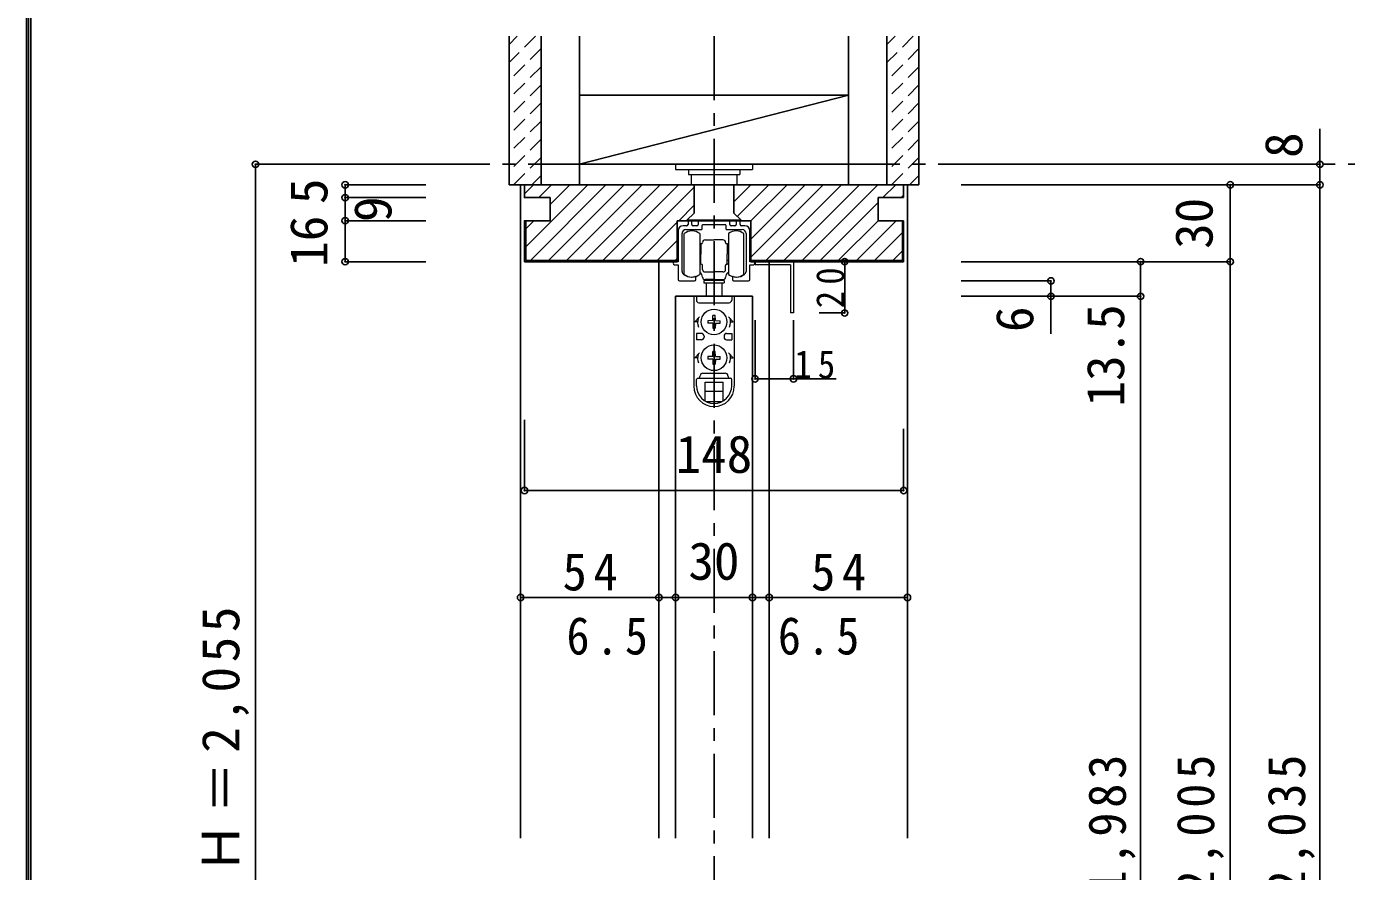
# Model space of a CAD drawing. Units: millimetres at full size, sheet at 1:5. Extents: x -973 to 977, y -718 to 696.
# Drawn here: x -973 to -458, y -328 to 1 of the extents above; entities that cross this region are included whole.
import ezdxf
from ezdxf.enums import TextEntityAlignment as Align

# ---------------------------------------------------------------- set-up
doc = ezdxf.new("R2010")
doc.units = ezdxf.units.MM
doc.header["$LTSCALE"] = 5
doc.header["$PDMODE"] = 32
doc.header["$PDSIZE"] = 2.5
doc.linetypes.add('CHAIN1', pattern=[8, 5, -1, 1, -1])
doc.linetypes.add('DASHED1', pattern=[1.8, 1.2, -0.6])
for name, color, linetype in [('0-1_通り芯', 4, 'CHAIN1'), ('0-2_柱', 7, 'Continuous'), ('0-3_仕上げ', 2, 'Continuous'), ('0-4_枠', 3, 'Continuous'), ('0-6_扉', 6, 'Continuous'), ('0-B_寸法', 7, 'Continuous'), ('0-C_ハッチ', 4, 'DASHED1'), ('F-1_枠', 6, 'Continuous')]:
    doc.layers.add(name, color=color, linetype=linetype)
doc.layers.add('0-7_金物', color=7, linetype='Continuous', lineweight=18)
doc.styles.add('ＭＳ ゴシック', font='')
doc.styles.get('ＭＳ ゴシック').set_extended_font_data('MS Gothic')

# ---------------------------------------------------------------- blocks, each defined once
blk = doc.blocks.new('戸車(上吊)')
at = {"layer": '0-7_金物'}
for p, q in [((-11.601, 12.792), (-11.601, 28.792)), ((-5.601, 28.792), (-5.601, 20.792)), ((-3.501, 26.292), (-0.001, 26.292)), ((3.499, 26.292), (-0.001, 26.292)), ((5.599, 28.792), (5.599, 20.792)), ((11.599, 12.792), (11.599, 28.792)), ((-5.601, 24.792), (-5.301, 24.792)), ((-5.601, 23.292), (-5.101, 23.292)), ((-5.601, 20.792), (-5.601, 12.792)), ((-5.101, 24.592), (-5.301, 24.792)), ((-5.301, 23.292), (-5.101, 23.492)), ((-5.101, 24.792), (-5.101, 20.792)), ((-5.001, 24.792), (-5.101, 24.792)), ((-5.101, 16.792), (-5.101, 20.792)), ((4.999, 24.792), (5.099, 24.792)), ((5.099, 24.792), (5.099, 20.792)), ((5.099, 24.592), (5.299, 24.792)), ((5.299, 23.292), (5.099, 23.492)), ((5.599, 23.292), (5.099, 23.292)), ((5.099, 16.792), (5.099, 20.792)), ((5.599, 24.792), (5.299, 24.792)), ((5.599, 20.792), (5.599, 12.792)), ((-5.601, 18.292), (-5.101, 18.292)), ((-5.601, 16.792), (-5.301, 16.792)), ((-5.101, 18.092), (-5.301, 18.292)), ((-5.101, 16.992), (-5.301, 16.792)), ((-5.001, 16.792), (-5.101, 16.792)), ((-4.501, 14.792), (-4.501, 16.292)), ((4.499, 14.792), (4.499, 16.292)), ((4.999, 16.792), (5.099, 16.792)), ((5.099, 18.092), (5.299, 18.292)), ((5.599, 18.292), (5.099, 18.292)), ((5.099, 16.992), (5.299, 16.792)), ((5.599, 16.792), (5.299, 16.792)), ((-4.001, 10.492), (-4.001, 9.492)), ((3.999, 10.492), (-4.001, 10.492)), ((-3.501, 13.792), (-0.001, 13.792)), ((-0.001, 10.792), (-3.501, 10.792)), ((-3.001, 10.792), (-3.001, 10.492)), ((3.499, 13.792), (-0.001, 13.792)), ((-0.001, 10.792), (3.499, 10.792)), ((2.999, 10.792), (2.999, 10.492)), ((3.999, 10.492), (3.999, 9.492)), ((-4.001, 9.492), (3.999, 9.492)), ((-3.001, 4.292), (-3.001, 9.492)), ((2.999, 9.492), (2.999, 4.292)), ((-7.9, 4.292), (-7.9, -30.608)), ((-7.857, 4.292), (7.943, 4.292)), ((-6.9, 4.292), (-6.9, 2.792)), ((-5.9, 1.792), (5.9, 1.792)), ((6.9, 4.292), (6.9, 2.792)), ((7.9, 4.292), (7.9, -30.608)), ((-5.657, -3.708), (-7.5, -5.708)), ((-0.52, -5.188), (-0.486, -3.258)), ((0.486, -3.258), (-0.486, -3.258)), ((0.52, -5.188), (0.486, -3.258)), ((5.657, -3.708), (7.5, -5.708)), ((-6.4, -5.708), (-7.5, -5.708)), ((-6.9, -10.208), (-6.9, -12.708)), ((-4.9, -10.208), (-6.9, -10.208)), ((-0.52, -5.188), (-2.45, -5.222)), ((-2.45, -5.222), (-2.45, -6.194)), ((-0.52, -6.227), (-2.45, -6.194)), ((-0.52, -6.227), (-0.486, -8.158)), ((-0.486, -8.158), (0.486, -8.158)), ((0.52, -6.227), (0.486, -8.158)), ((0.52, -5.188), (2.45, -5.222)), ((0.52, -6.227), (2.45, -6.194)), ((2.45, -6.194), (2.45, -5.222)), ((4.9, -10.208), (6.9, -10.208)), ((6.4, -5.708), (7.5, -5.708)), ((6.9, -10.208), (6.9, -12.708)), ((-4.9, -12.708), (-6.9, -12.708)), ((-3.9, -11.208), (-3.9, -11.708)), ((3.9, -11.208), (3.9, -11.708)), ((4.9, -12.708), (6.9, -12.708)), ((-5.657, -17.708), (-7.5, -19.708)), ((-6.4, -19.708), (-7.5, -19.708)), ((-0.52, -19.188), (-2.45, -19.222)), ((-2.45, -19.222), (-2.45, -20.194)), ((-0.52, -20.227), (-2.45, -20.194)), ((-0.52, -19.188), (-0.486, -17.258)), ((-0.52, -20.227), (-0.486, -22.158)), ((0.486, -17.258), (-0.486, -17.258)), ((0.52, -19.188), (0.486, -17.258)), ((0.52, -20.227), (0.486, -22.158)), ((0.52, -19.188), (2.45, -19.222)), ((0.52, -20.227), (2.45, -20.194)), ((2.45, -20.194), (2.45, -19.222)), ((5.657, -17.708), (7.5, -19.708)), ((6.4, -19.708), (7.5, -19.708)), ((-4.4, -25.708), (4.4, -25.708)), ((-0.486, -22.158), (0.486, -22.158)), ((-6.9, -30.608), (-6.9, -28.208)), ((-6.4, -27.708), (6.4, -27.708)), ((-3.5, -29.208), (3.5, -29.208)), ((-3.5, -36.554), (-3.5, -29.208)), ((3.5, -36.554), (3.5, -29.208)), ((6.9, -30.608), (6.9, -28.208)), ((-3.5, -32.708), (3.5, -32.708)), ((-3.028, -36.808), (3.028, -36.808))]:
    blk.add_line(p, q, dxfattribs=at)
for centre in [(0, -5.708), (0, -19.708)]:
    blk.add_circle(centre, 5, dxfattribs=at)
for centre, radius, start, end in [((-8.601, 24.792), 5, 53.1301, 126.8699), ((-3.501, 25.292), 1, 90, 180), ((3.499, 25.292), 1, 0, 90), ((8.599, 24.792), 5, 53.1301, 126.8699), ((-5.001, 25.292), 0.5, 270, 0), ((4.999, 25.292), 0.5, 180, 270), ((-5.001, 16.292), 0.5, 0, 90), ((4.999, 16.292), 0.5, 90, 180), ((-8.601, 16.792), 5, 233.1301, 306.8699), ((-6.501, 11.792), 2, 0, 63.25632), ((-3.501, 14.792), 1, 180, 270), ((-3.501, 11.792), 1, 180, 270), ((3.499, 14.792), 1, 270, 0), ((3.499, 11.792), 1, 270, 0), ((6.499, 11.792), 2, 116.74368, 180), ((8.599, 16.792), 5, 233.1301, 306.8699), ((-5.9, 2.792), 1, 180, 270), ((5.9, 2.792), 1, 270, 0), ((0, -5.708), 6.4, 167.82427, 198.20996), ((0, -5.708), 6.4, 341.79004, 12.17573), ((-4.9, -11.208), 1, 0, 90), ((4.9, -11.208), 1, 90, 180), ((-4.9, -11.708), 1, 270, 0), ((4.9, -11.708), 1, 180, 270), ((0, -19.708), 6.4, 167.82427, 198.20996), ((0, -19.708), 6.4, 341.79004, 12.17573), ((-4.4, -26.708), 1, 90, 180), ((4.4, -26.708), 1, 0, 90), ((0, -30.808), 7.9, 180, 0), ((-6.4, -28.208), 0.5, 90, 180), ((0, -30.608), 6.9, 180, 0), ((-6.4, -26.708), 1, 270, 0), ((6.4, -26.708), 1, 180, 270), ((6.4, -28.208), 0.5, 0, 90)]:
    blk.add_arc(centre, radius, start, end, dxfattribs=at)
blk = doc.blocks.new('レール金具(全般)')
at = {"layer": '0-7_金物'}
for p, q in [((-10.65, 6.888), (-12, 6.888)), ((-11, 5.388), (-4.95, 5.388)), ((-10.15, 8.388), (-10.15, 7.388)), ((-9.15, 8.888), (-9.65, 8.888)), ((-8.65, 7.388), (-8.65, 8.388)), ((-6.65, 6.888), (-8.15, 6.888)), ((-6.15, 8.388), (-6.15, 7.388)), ((5.65, 8.888), (-5.65, 8.888)), ((-4.65, 5.688), (-4.65, 7.088)), ((4.65, 7.088), (4.65, 5.688)), ((4.95, 5.388), (11, 5.388)), ((6.15, 7.388), (6.15, 8.388)), ((8.15, 6.888), (6.65, 6.888)), ((8.65, 8.388), (8.65, 7.388)), ((9.65, 8.888), (9.15, 8.888)), ((10.15, 7.388), (10.15, 8.388)), ((12, 6.888), (10.65, 6.888)), ((-12.5, -10.898), (-12.5, 3.888)), ((12.5, 3.888), (12.5, -10.898)), ((-13.5, -14.612), (-7.65, -14.612)), ((-7.15, -14.112), (-7.15, -13.224)), ((7.15, -13.224), (7.15, -14.112)), ((7.65, -14.612), (13.5, -14.612))]:
    blk.add_line(p, q, dxfattribs=at)
for points in [[(-4.35, 7.388), (-0.3, 7.388), (0, 7.688), (0.3, 7.388), (4.35, 7.388)], [(-14, 4.888), (-14, -7.112), (-15.4, -7.112)], [(15.4, -7.112), (14, -7.112), (14, 4.888)], [(-15.4, -8.312), (-14, -8.312), (-14, -14.112)], [(14, -14.112), (14, -8.312), (15.4, -8.312)]]:
    blk.add_lwpolyline(points, dxfattribs=at)
for centre, radius, start, end in [((-12, 4.888), 2, 90, 180), ((-11, 3.888), 1.5, 90, 180), ((-10.65, 7.388), 0.5, 270, 0), ((-9.65, 8.388), 0.5, 90, 180), ((-9.15, 8.388), 0.5, 0, 90), ((-8.15, 7.388), 0.5, 180, 270), ((-6.65, 7.388), 0.5, 270, 0), ((-5.65, 8.388), 0.5, 90, 180), ((-4.95, 5.688), 0.3, 270, 360), ((-4.35, 7.088), 0.3, 90, 180), ((4.35, 7.088), 0.3, 360, 90), ((4.95, 5.688), 0.3, 180, 270), ((5.65, 8.388), 0.5, 360, 90), ((6.65, 7.388), 0.5, 180, 270), ((8.15, 7.388), 0.5, 270, 360), ((9.15, 8.388), 0.5, 90, 180), ((9.65, 8.388), 0.5, 360, 90), ((10.65, 7.388), 0.5, 180, 270), ((11, 3.888), 1.5, 0, 90), ((12, 4.888), 2, 0, 90), ((-15.4, -7.712), 0.6, 90, 270), ((15.4, -7.712), 0.6, 270, 90), ((-13.5, -14.112), 0.5, 180, 270), ((-12.2, -10.898), 0.3, 180, 192.08406), ((-10.538, -10.542), 2, 192.08406, 228.89829), ((-8.771, -8.112), 5, 231.94944, 269.54933), ((-8.85, -8.112), 5, 270.45826, 285.31651), ((-7.65, -14.112), 0.5, 270, 0), ((-7.45, -13.224), 0.3, 360, 105.31651), ((7.45, -13.224), 0.3, 74.68349, 180), ((7.65, -14.112), 0.5, 180, 270), ((8.85, -8.112), 5, 254.68349, 269.54174), ((8.771, -8.112), 5, 270.45067, 308.05056), ((10.538, -10.542), 2, 311.10171, 347.91594), ((12.2, -10.898), 0.3, 347.91594, 0), ((13.5, -14.112), 0.5, 270, 0)]:
    blk.add_arc(centre, radius, start, end, dxfattribs=at)

msp = doc.modelspace()

# ---------------------------------------------------------------- linework, layer by layer
at = {"layer": '0-1_通り芯'}
for p, q in [((-704.953, -2.5), (-704.953, -567.5)), ((-817.453, -52.5), (-92.953, -52.5))]:
    msp.add_line(p, q, dxfattribs=at)
at = {"layer": '0-2_柱'}
for p, q in [((-652.453, -25.5), (-757.453, -25.5)), ((-652.453, -25.5), (-757.453, -52.5)), ((-652.453, -52.5), (-652.453, -25.5))]:
    msp.add_line(p, q, dxfattribs=at)
msp.add_lwpolyline([(-757.453, -25.5), (-757.453, -52.5), (-652.453, -52.5)], dxfattribs=at)
at = {"layer": '0-3_仕上げ'}
for p, q in [((-784.953, -2.5), (-784.953, -60.5)), ((-772.453, -2.5), (-772.453, -60.5)), ((-757.453, -60.5), (-757.453, -2.5)), ((-652.453, -60.5), (-652.453, -2.5)), ((-624.953, -2.5), (-624.953, -60.5)), ((-784.953, -60.5), (-772.453, -60.5)), ((-772.453, -60.5), (-637.453, -60.5))]:
    msp.add_line(p, q, dxfattribs=at)
msp.add_lwpolyline([(-637.453, -2.5), (-637.453, -60.5), (-624.953, -60.5)], dxfattribs=at)
at = {"layer": '0-4_枠', "color": 4}
for p, q in [((-778.953, -60.5), (-780.453, -60.5)), ((-780.453, -60.5), (-780.453, -315.5)), ((-630.953, -60.5), (-629.453, -60.5)), ((-629.453, -60.5), (-629.453, -315.5)), ((-726.453, -90.5), (-726.453, -315.5)), ((-683.453, -90.5), (-683.453, -315.5))]:
    msp.add_line(p, q, dxfattribs=at)
at = {"layer": '0-4_枠'}
for p, q in [((-630.953, -60.5), (-778.953, -60.5)), ((-630.953, -65.5), (-630.953, -60.5)), ((-768.953, -65.5), (-768.953, -74.5)), ((-640.953, -65.5), (-640.953, -74.5)), ((-640.953, -65.5), (-630.953, -65.5)), ((-778.453, -74.5), (-778.453, -90)), ((-719.353, -74.5), (-690.553, -74.5)), ((-719.353, -90.5), (-719.353, -74.5)), ((-690.553, -74.5), (-690.553, -90.5)), ((-640.953, -74.5), (-630.953, -74.5)), ((-630.953, -74.5), (-630.953, -90.5)), ((-778.953, -90.5), (-719.354, -90.5)), ((-778.453, -90), (-719.354, -90)), ((-630.953, -90.5), (-690.554, -90.5)), ((-631.453, -90), (-690.553, -90))]:
    msp.add_line(p, q, dxfattribs=at)
for points in [[(-768.953, -65.5), (-778.953, -65.5), (-778.953, -60.5)], [(-768.953, -74.5), (-778.953, -74.5), (-778.953, -90.5)], [(-631.453, -74.5), (-631.453, -79.173), (-631.453, -90)]]:
    msp.add_lwpolyline(points, dxfattribs=at)
at = {"layer": '0-6_扉'}
for p, q in [((-719.953, -104), (-689.953, -104)), ((-719.953, -104), (-719.953, -315.5)), ((-689.953, -104), (-689.953, -315.5))]:
    msp.add_line(p, q, dxfattribs=at)
at = {"layer": '0-7_金物'}
for p, q in [((-720.132, -52.5), (-690.132, -52.5)), ((-714.931, -54.5), (-714.931, -56.5)), ((-714.931, -56.5), (-694.931, -56.5)), ((-713.931, -56.5), (-713.931, -60.5)), ((-695.931, -60.5), (-695.931, -56.5)), ((-694.931, -54.5), (-694.931, -56.5)), ((-689.931, -52.5), (-689.931, -54.5)), ((-688.953, -90.5), (-673.953, -90.5)), ((-688.953, -90.5), (-688.953, -91.7)), ((-675.153, -91.7), (-688.953, -91.7)), ((-675.153, -91.7), (-675.153, -110.5)), ((-673.953, -90.5), (-673.953, -110.5)), ((-673.953, -110.5), (-675.153, -110.5))]:
    msp.add_line(p, q, dxfattribs=at)
msp.add_lwpolyline([(-719.931, -52.5), (-719.931, -54.5), (-689.931, -54.5)], dxfattribs=at)
at = {"layer": '0-B_寸法', "color": 4}
for p, q in [((-468.453, -60.5), (-468.453, -38.667)), ((-883.953, -52.5), (-817.453, -52.5)), ((-883.953, -52.5), (-883.953, -567.5)), ((-468.453, -52.5), (-608.453, -52.5)), ((-848.953, -60.5), (-817.453, -60.5)), ((-848.953, -60.5), (-848.953, -65.5)), ((-468.453, -60.5), (-608.453, -60.5)), ((-468.453, -60.5), (-608.453, -60.5)), ((-503.453, -60.5), (-503.453, -555.5)), ((-468.453, -60.5), (-468.453, -567.5)), ((-848.953, -65.5), (-848.953, -74.5)), ((-848.953, -65.5), (-817.453, -65.5)), ((-848.953, -74.5), (-848.953, -90.5)), ((-848.953, -74.5), (-817.453, -74.5)), ((-848.953, -90.5), (-817.453, -90.5)), ((-653.953, -90.5), (-663.953, -90.5)), ((-653.953, -110.5), (-653.953, -90.5)), ((-503.453, -90.5), (-608.453, -90.5)), ((-538.453, -90.5), (-538.453, -555.5)), ((-573.453, -98), (-608.453, -98)), ((-573.453, -118.71), (-573.453, -98)), ((-538.453, -104), (-608.453, -104)), ((-688.953, -136.215), (-688.953, -113.345)), ((-673.953, -136.215), (-673.953, -113.345)), ((-653.953, -110.5), (-663.953, -110.5)), ((-688.953, -136.215), (-657.32, -136.215)), ((-778.953, -179.804), (-778.953, -152.246)), ((-630.953, -179.804), (-630.953, -155.746)), ((-778.953, -179.804), (-630.953, -179.804)), ((-780.453, -221.5), (-726.453, -221.5)), ((-780.453, -221.5), (-780.453, -262)), ((-726.453, -221.5), (-719.953, -221.5)), ((-719.953, -221.5), (-689.953, -221.5)), ((-689.953, -221.5), (-683.453, -221.5)), ((-683.453, -221.5), (-629.453, -221.5)), ((-629.453, -221.5), (-629.453, -262))]:
    msp.add_line(p, q, dxfattribs=at)
at = {"layer": '0-B_寸法'}
for p in [(-883.953, -52.5), (-468.453, -52.5), (-848.953, -60.5), (-503.453, -60.5), (-468.453, -60.5), (-848.953, -65.5), (-848.953, -74.5), (-848.953, -90.5), (-653.953, -90.5), (-538.453, -90.5), (-503.453, -90.5), (-573.453, -98), (-573.453, -104), (-538.453, -104), (-653.953, -110.5), (-688.953, -136.215), (-673.953, -136.215), (-778.953, -179.804), (-630.953, -179.804), (-780.453, -221.5), (-726.453, -221.5), (-719.953, -221.5), (-689.953, -221.5), (-683.453, -221.5), (-629.453, -221.5)]:
    msp.add_point(p, dxfattribs=at)
at = {"layer": '0-C_ハッチ'}
for p, q in [((-781.742, -2.5), (-784.953, -5.711)), ((-774.671, -2.5), (-784.953, -12.782)), ((-634.242, -2.5), (-637.453, -5.711)), ((-627.171, -2.5), (-637.453, -12.782)), ((-772.453, -7.353), (-784.953, -19.853)), ((-624.953, -7.353), (-637.453, -19.853)), ((-772.453, -14.424), (-784.953, -26.924)), ((-624.953, -14.424), (-637.453, -26.924)), ((-772.453, -21.495), (-784.953, -33.995)), ((-624.953, -21.495), (-637.453, -33.995)), ((-772.453, -28.566), (-784.953, -41.066)), ((-624.953, -28.566), (-637.453, -41.066)), ((-772.453, -35.637), (-784.953, -48.137)), ((-624.953, -35.637), (-637.453, -48.137)), ((-772.453, -42.709), (-784.953, -55.209)), ((-624.953, -42.709), (-637.453, -55.209)), ((-772.453, -49.78), (-783.173, -60.5)), ((-624.953, -49.78), (-635.673, -60.5)), ((-772.453, -56.851), (-776.102, -60.5)), ((-624.953, -56.851), (-628.602, -60.5))]:
    msp.add_line(p, q, dxfattribs=at)
at = {"layer": '0-C_ハッチ', "linetype": 'Continuous'}
for p, q in [((-778.953, -64.02), (-775.433, -60.5)), ((-778.453, -84.733), (-754.22, -60.5)), ((-776.649, -90), (-747.149, -60.5)), ((-773.362, -65.5), (-768.362, -60.5)), ((-769.578, -90), (-740.078, -60.5)), ((-768.953, -68.162), (-761.291, -60.5)), ((-762.507, -90), (-733.007, -60.5)), ((-755.436, -90), (-725.936, -60.5)), ((-748.365, -90), (-718.865, -60.5)), ((-741.294, -90), (-712.703, -61.409)), ((-697.203, -67.123), (-690.58, -60.5)), ((-695.867, -72.858), (-683.509, -60.5)), ((-690.554, -74.615), (-676.438, -60.5)), ((-690.554, -88.758), (-662.296, -60.5)), ((-690.554, -81.687), (-669.367, -60.5)), ((-684.725, -90), (-655.225, -60.5)), ((-677.654, -90), (-648.154, -60.5)), ((-670.583, -90), (-641.083, -60.5)), ((-639.012, -65.5), (-634.012, -60.5)), ((-631.941, -65.5), (-630.953, -64.512)), ((-718.723, -74.5), (-712.703, -68.48)), ((-663.512, -90), (-640.953, -67.441)), ((-778.453, -77.662), (-775.291, -74.5)), ((-734.223, -90), (-719.353, -75.13)), ((-656.441, -90), (-640.941, -74.5)), ((-649.37, -90), (-633.87, -74.5)), ((-727.152, -90), (-719.353, -82.201)), ((-642.299, -90), (-631.453, -79.154)), ((-635.228, -90), (-631.453, -86.225)), ((-720.08, -90), (-719.353, -89.273))]:
    msp.add_line(p, q, dxfattribs=at)
at = {"layer": '0-C_ハッチ', "color": 3, "linetype": 'Continuous'}
for p, q in [((-712.703, -60.5), (-712.703, -71.586)), ((-697.203, -60.5), (-697.203, -71.586)), ((-715.553, -74.3), (-712.703, -71.586)), ((-694.353, -74.3), (-697.203, -71.586)), ((-719.354, -74.5), (-690.554, -74.5)), ((-694.353, -74.3), (-715.553, -74.3)), ((-715.553, -74.5), (-715.553, -74.3)), ((-694.353, -74.3), (-694.353, -74.5))]:
    msp.add_line(p, q, dxfattribs=at)
at = {"layer": 'F-1_枠'}
for p, q in [((-973.347, 695.833), (-973.347, -700.833)), ((-972.514, 695.833), (-972.514, -700.833)), ((-971.68, 695.833), (-971.68, -700.833))]:
    msp.add_line(p, q, dxfattribs=at)

# ---------------------------------------------------------------- block references
at = {"layer": '0-7_金物'}
for name, p in [('レール金具(全般)', (-704.953, -83.388)), ('戸車(上吊)', (-704.952, -108.292))]:
    msp.add_blockref(name, p, dxfattribs=at)

# ---------------------------------------------------------------- texts
at = {"layer": '0-B_寸法', "style": 'ＭＳ ゴシック'}
for s, p in [('8', (-470.953, -50.008)), ('5', (-851.453, -68)), ('9', (-826.453, -75)), ('30', (-505.953, -85.5)), ('16', (-851.453, -92.5)), ('6', (-575.953, -117.949)), ('13.5', (-540.453, -147))]:
    msp.add_text(s, height=14.66, rotation=90, dxfattribs=at).set_placement(p, align=Align.BOTTOM_LEFT)
for s, p in [('148', (-719.953, -177.304)), ('30', (-714.953, -219))]:
    msp.add_text(s, height=14.66, dxfattribs=at).set_placement(p, align=Align.BOTTOM_LEFT)
at = {"layer": '0-B_寸法', "attachment_point": 7, "rotation": 90, "style": 'ＭＳ ゴシック'}
for s, insert, char_height in [('\\T1.36;\\W0.9;20', (-653.953, -108.625), 11), ('\\T1.18;ＲＯＨ＝2,055', (-886.453, -376.5), 14.66), ('\\T1.19;\\W0.95;ＤＨ＝1,983', (-540.453, -405.25), 14.66), ('\\T1.19;\\W0.95;枠内＝2,005', (-505.953, -405.25), 14.66), ('\\T1.19;\\W0.95;枠外＝2,035', (-470.453, -405.25), 14.66)]:
    msp.add_mtext(s, dxfattribs=dict(at, insert=insert, char_height=char_height))
at = {"layer": '0-B_寸法', "attachment_point": 7, "style": 'ＭＳ ゴシック'}
for s, insert, char_height in [('\\T1.36;\\W0.9;15', (-673.57, -136.215), 11), ('\\T1.27;\\W0.95;54', (-764.078, -219), 14.66), ('\\T1.27;\\W0.95;54', (-667.078, -219), 14.66), ('\\T1.27;\\W0.9;6.5', (-762.528, -244), 14.66), ('\\T1.27;\\W0.9;6.5', (-680.024, -244), 14.66)]:
    msp.add_mtext(s, dxfattribs=dict(at, insert=insert, char_height=char_height))

doc.saveas('drawing.dxf')
